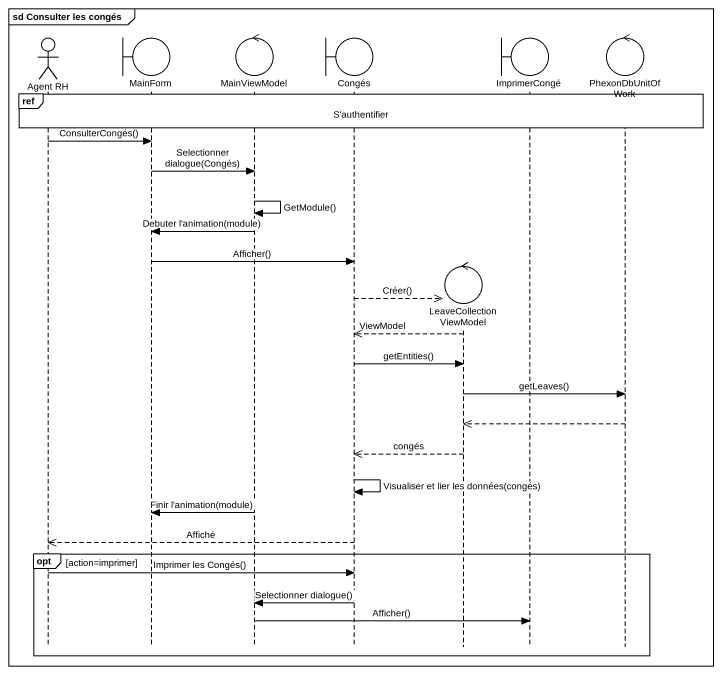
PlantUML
@startuml
mainframe sd Consulter les congés
hide footbox
actor "Agent RH" as Agent_RH
boundary MainForm
control MainViewModel
boundary Congés
control LeaveCollectionViewModel
boundary ImprimerCongé
control PhexonDbUnitOfWork

ref over Agent_RH, MainForm, MainViewModel, Congés, LeaveCollectionViewModel, ImprimerCongé, PhexonDbUnitOfWork : S'authentifier
Agent_RH -> MainForm : ConsulterCongés()
MainForm -> MainViewModel : Selectionner dialogue(Congés)
MainViewModel -> MainViewModel : GetModule()
MainViewModel -> MainForm : Debuter l'animation(module)
MainForm -> Congés : Afficher()
Congés -->> LeaveCollectionViewModel ** : Créer()
LeaveCollectionViewModel -->> Congés : ViewModel
Congés -> LeaveCollectionViewModel : getEntities()
LeaveCollectionViewModel -> PhexonDbUnitOfWork : getLeaves()
PhexonDbUnitOfWork -->> LeaveCollectionViewModel
LeaveCollectionViewModel -->> Congés : congés
Congés -> Congés : Visualiser et lier les données(congés)
MainViewModel -> MainForm : Finir l'animation(module)
Congés -->> Agent_RH : Affiché
opt action=imprimer
  Agent_RH -> Congés : Imprimer les Congés()
  Congés -> MainViewModel : Selectionner dialogue()
  MainViewModel -> ImprimerCongé : Afficher()
end
@enduml
